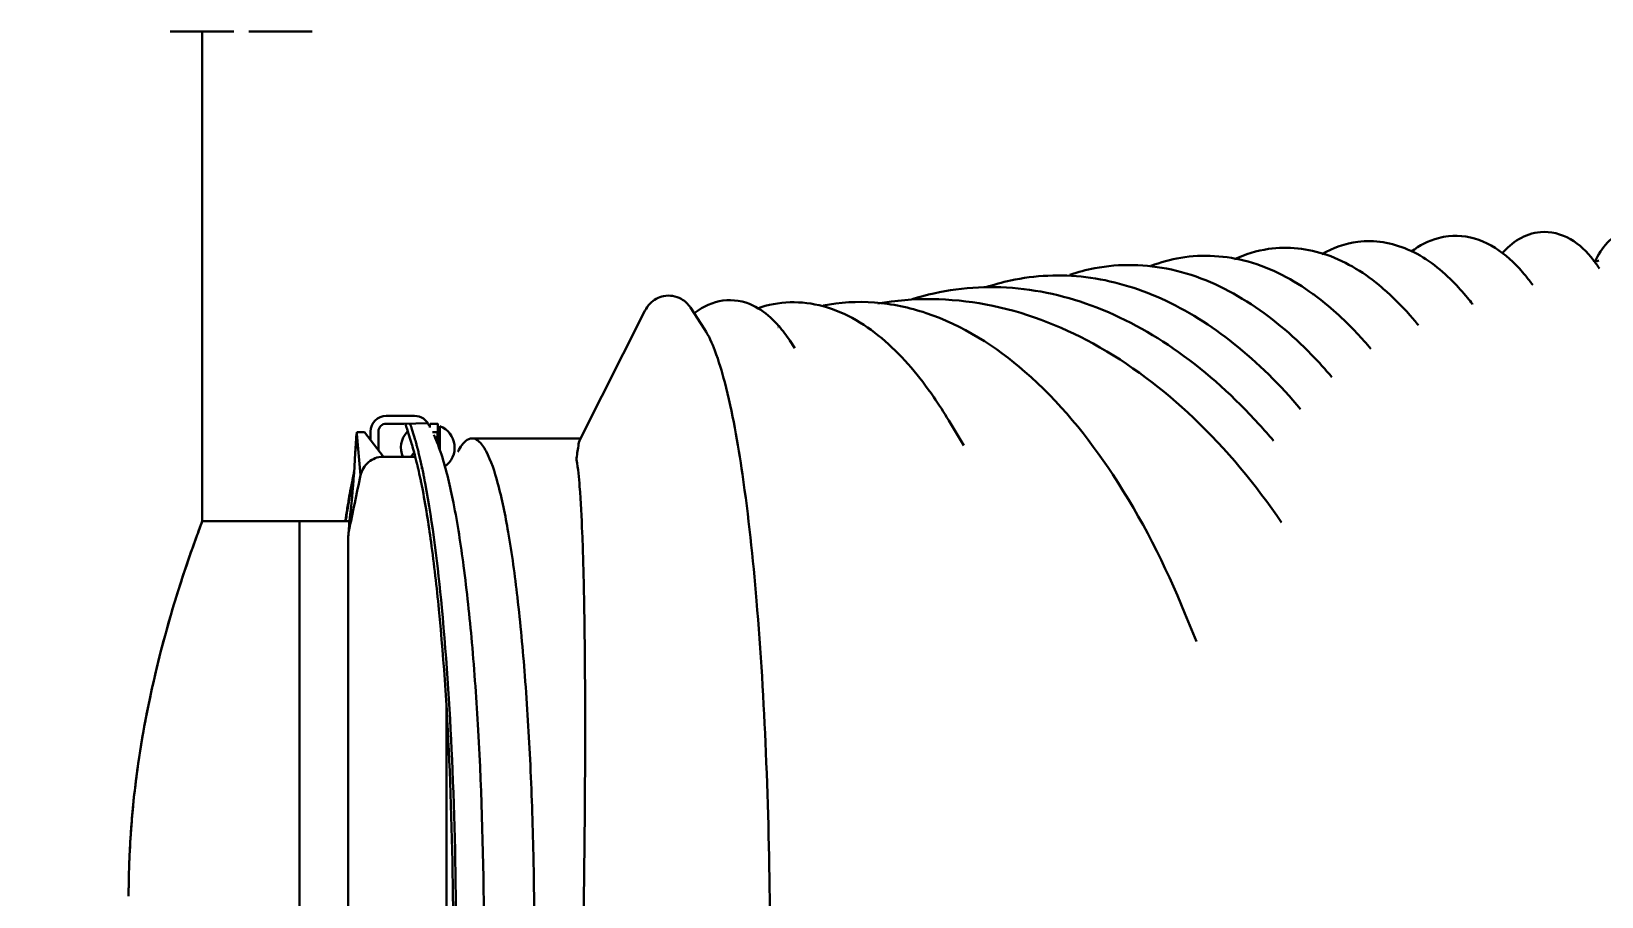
# Model space of a CAD drawing. Header units: millimetres. Extents: x 13935 to 21534, y -198 to 9202.
# Drawn here: x 14745.7 to 15067.2, y 5515.8 to 5693.1 of the extents above; entities that cross this region are included whole.
import ezdxf

# ---------------------------------------------------------------- set-up
doc = ezdxf.new("R2010")
doc.units = ezdxf.units.MM
doc.header["$LTSCALE"] = 326.7
doc.header["$PDMODE"] = 3
doc.header["$PDSIZE"] = 8
doc.layers.get('0').update_dxf_attribs({"linetype": 'CONTINUOUS'})
doc.layers.get('Defpoints').update_dxf_attribs({"linetype": 'CONTINUOUS'})
doc.styles.get("Standard").update_dxf_attribs({"font": 'calibri.ttf'})
doc.dimstyles.get("Standard").update_dxf_attribs({"dimtxt": 35, "dimasz": 35, "dimexe": 0.08, "dimexo": 1, "dimtad": 1, "dimdsep": 46, "dimtxsty": 'Standard', "dimblk": '_FILLED', "dimblk1": '_FILLED', "dimblk2": '_FILLED', "dimcen": 0.09, "dimazin": 2, "dimtol": 1, "dimtp": 0.01, "dimtm": 0.01, "dimtfac": 1, "dimtofl": 0, "dimtmove": 0, "dimatfit": 3, "dimldrblk": '_FILLED', "dimfxl": 1, "dimtolj": 1, "dimarcsym": 0})

# ---------------------------------------------------------------- blocks, each defined once
blk = doc.blocks.new('_FILLED')
at = {"color": 0, "linetype": 'ByBlock'}
blk.add_solid([(0, 0), (-1, 0.2143), (-1, -0.2143)], dxfattribs=at)
blk = doc.blocks.new('*D2243')
at = {"color": 0, "linetype": 'ByBlock', "lineweight": -2}
for p, q in [((14867.4, 5876.76), (14267.67, 5876.76)), ((14267.75, 5826.76), (14267.75, 5621.29)), ((14267.75, 5378.71), (14267.75, 5584.18)), ((14650.38, 5328.71), (14267.67, 5328.71))]:
    blk.add_line(p, q, dxfattribs=at)
at = {"layer": 'Defpoints', "color": 0}
for p in [(14868.4, 5876.76), (14267.75, 5328.71), (14651.38, 5328.71)]:
    blk.add_point(p, dxfattribs=at)
at = {"color": 0, "linetype": 'ByBlock', "lineweight": -2, "xscale": 50, "yscale": 50, "zscale": 50}
for p, rotation in [((14267.75, 5876.76), 90), ((14267.75, 5328.71), 270)]:
    blk.add_blockref('_FILLED', p, dxfattribs=dict(at, rotation=rotation))
at = {"color": 0, "lineweight": 30, "insert": (14267.75, 5602.73), "char_height": 35, "attachment_point": 5}
blk.add_mtext('\\A1;\\A1;BVNO-548', dxfattribs=at)

msp = doc.modelspace()

# ---------------------------------------------------------------- linework, layer by layer
at = {"linetype": 'Continuous', "lineweight": 30}
for p, q in [((14774.1553, 5693.0775), (14787.1553, 5693.0775)), ((14780.71672, 5693.0775), (14780.71672, 5592.6975)), ((14790.21672, 5693.0775), (14803.21672, 5693.0775)), ((15065.46159, 5646.05373), (15065.44293, 5646.07581)), ((15065.54816, 5646.20413), (15065.53022, 5646.22727)), ((15066.76299, 5644.50236), (15066.72545, 5644.55876)), ((15008.29118, 5639.14622), (15008.13347, 5639.23638)), ((15008.29118, 5639.14622), (15008.13798, 5639.25771)), ((15053.12639, 5641.08736), (15053.11554, 5641.10237)), ((14883.56351, 5632.02567), (14880.66518, 5636.46311)), ((15040.80699, 5637.16436), (15040.77062, 5637.21145)), ((14858.08097, 5609.51996), (14871.35484, 5635.79606)), ((14881.62119, 5635.45504), (14881.58, 5635.42348)), ((14881.62119, 5635.45504), (14881.58229, 5635.42081)), ((14898.73297, 5632.71879), (14898.71142, 5632.74352)), ((15029.72546, 5632.84803), (15029.70743, 5632.87019)), ((14898.59925, 5632.44504), (14898.57752, 5632.46974)), ((14902.02815, 5628.16333), (14900.99885, 5629.71321)), ((15012.00572, 5622.21879), (15011.99091, 5622.2362)), ((14821.28672, 5614.2775), (14818.38672, 5614.2775)), ((14936.67576, 5608.18011), (14933.57671, 5613.3246)), ((14812.30915, 5610.58606), (14812.05133, 5606.65195)), ((14812.23483, 5610.17806), (14812.20629, 5609.34628)), ((14812.3524, 5610.83911), (14812.34906, 5610.94538)), ((14813.93768, 5610.94538), (14812.34906, 5610.94538)), ((14812.36644, 5610.62821), (14813.1359, 5602.14347)), ((14813.93768, 5610.94538), (14817.83672, 5605.89706)), ((14815.18672, 5611.0775), (14815.18672, 5609.32817)), ((14816.78672, 5607.25656), (14816.78672, 5611.0775)), ((14818.38672, 5612.6775), (14822.01112, 5612.6775)), ((14827.33599, 5611.90951), (14827.33609, 5612.31889)), ((14827.33609, 5612.31889), (14827.34775, 5612.63107)), ((14827.34722, 5612.63107), (14828.94722, 5612.63107)), ((14828.92438, 5610.94538), (14827.84624, 5610.94538)), ((14828.74552, 5608.84782), (14828.90699, 5610.62821)), ((14828.93609, 5612.31889), (14828.93578, 5611.01748)), ((14828.94775, 5612.63107), (14828.93609, 5612.31889)), ((14829.14943, 5607.76116), (14828.96429, 5610.58606)), ((14829.06715, 5609.34628), (14829.03861, 5610.17806)), ((14829.38672, 5607.12278), (14829.38672, 5612.1575)), ((14812.20629, 5609.34628), (14812.07459, 5607.00434)), ((14829.02249, 5609.7575), (14829.38672, 5609.7575)), ((14829.15722, 5607.7446), (14829.06715, 5609.34628)), ((14829.14943, 5607.76116), (14829.15751, 5607.73943)), ((14829.17295, 5607.81595), (14829.18088, 5607.79397)), ((14835.96672, 5609.67412), (14858.15885, 5609.67412)), ((15000.03374, 5609.1885), (15000.02975, 5609.19322)), ((14817.62846, 5605.89706), (14823.64498, 5605.89706)), ((14824.09682, 5606.75173), (14823.43672, 5605.89706)), ((14824.70586, 5604.10205), (14824.70205, 5604.11862)), ((14824.71962, 5604.32027), (14824.71577, 5604.33639)), ((14824.91113, 5603.50193), (14824.8672, 5603.69246)), ((14825.66707, 5603.84396), (14825.71027, 5603.64319)), ((14811.69737, 5601.35274), (14811.59388, 5599.80178)), ((14811.69737, 5601.35274), (14811.62693, 5600.36775)), ((14825.65347, 5603.64867), (14825.69727, 5603.45811)), ((14826.16836, 5601.40859), (14826.18379, 5601.32984)), ((14826.16836, 5601.40859), (14826.18314, 5601.32132)), ((14810.64105, 5596.70361), (14810.68727, 5596.97879)), ((14810.77757, 5596.9935), (14810.73048, 5596.72765)), ((14810.8767, 5592.77458), (14811.26706, 5596.42424)), ((14780.06415, 5590.93783), (14780.71433, 5592.6975)), ((14780.21124, 5591.34501), (14780.1031, 5591.05306)), ((14780.63558, 5592.4822), (14780.17107, 5591.23601)), ((14780.71736, 5592.6992), (14780.21124, 5591.34501)), ((14780.60343, 5592.39699), (14780.71544, 5592.69714)), ((14780.7175, 5592.69961), (14780.63558, 5592.4822)), ((14800.63672, 5592.6975), (14780.71433, 5592.6975)), ((14800.63672, 5438.6975), (14800.63672, 5592.6975)), ((14800.63672, 5592.6975), (14810.8767, 5592.6975)), ((14810.02561, 5592.80202), (14810.05151, 5592.97555)), ((14810.03617, 5592.6975), (14810.06082, 5592.88299)), ((14810.10255, 5592.94437), (14810.06612, 5592.7106)), ((15001.6919, 5592.43684), (15001.67854, 5592.45642)), ((14810.57409, 5437.40145), (14810.57409, 5588.85978)), ((14984.25921, 5568.0487), (14981.91544, 5573.79467)), ((14984.25919, 5568.04874), (14984.25618, 5568.05612)), ((14830.69935, 5554.63642), (14830.69935, 5457.02521)), ((14766.18693, 5530.16246), (14766.1588, 5529.78895)), ((14766.20464, 5530.39276), (14766.18693, 5530.16246)), ((14765.63308, 5515.95734), (14765.63295, 5515.83189)), ((14765.63811, 5515.95729), (14765.63295, 5515.83189))]:
    msp.add_line(p, q, dxfattribs=at)
at = {"linetype": 'ByBlock', "lineweight": 30}
for p, q in [((14821.28672, 5614.2775), (14824.18672, 5614.2775)), ((14822.01112, 5612.6775), (14826.8729, 5612.78451))]:
    msp.add_line(p, q, dxfattribs=at)
at = {"linetype": 'Continuous', "lineweight": 30}
for points in [[(15065.47763, 5646.06791), (15066.33409, 5645.99609), (15066.65242, 5646.08982)], [(14812.36644, 5610.62821), (14812.3582, 5610.73341), (14812.3524, 5610.83911)], [(14828.92438, 5610.94538), (14828.92108, 5610.84006), (14828.91528, 5610.7341), (14828.907, 5610.62821)], [(14828.93578, 5611.01748), (14828.93451, 5610.99338), (14828.9307, 5610.96934), (14828.92438, 5610.94538)], [(14812.05133, 5606.65195), (14811.78391, 5602.63775), (14811.6971, 5601.3488)], [(14811.62693, 5600.36775), (14811.32135, 5596.94187), (14811.26704, 5596.42424)]]:
    msp.add_lwpolyline(points, dxfattribs=at)
for centre, radius, start, end in [((15045.21612, 5630.4761), 25.7053, 36.0377717, 37.724065), ((15088.12643, 5634.80811), 24.8872, 153.1008282, 153.5594148), ((15087.12532, 5635.31762), 23.76389, 152.1653778, 153.1043534), ((15041.5431, 5627.82138), 30.23723, 33.6098903, 36.0108286), ((14970.75235, 5606.43722), 38.79561, 100.8659017, 108.6339527), ((15020.18077, 5617.32941), 40.61833, 35.8248138, 39.2672369), ((14956.09623, 5596.49954), 46.58897, 102.2642845, 108.705735), ((14991.21961, 5604.006), 47.96486, 49.2516131, 49.7103743), ((14891.08831, 5623.05508), 15.60081, 127.5515617, 128.2867301), ((14818.38672, 5611.0775), 3.2, 90, 180), ((14824.18672, 5611.0775), 3.2, 21.8086861, 89.9999999), ((14818.38672, 5611.0775), 1.6, 90, 180), ((14826.11339, 5607.7575), 4.72667, 136.7414336, 203.4526362), ((14790.64131, 5600.73966), 34.71819, 19.0700629, 20.1588584), ((14801.21482, 5598.13677), 29.57452, 23.2559572, 24.4984803), ((14827.66005, 5607.7575), 4.72667, 305.138075, 68.573754), ((14905.94037, 5529.81059), 123.10317, 40.1551951, 42.2103004), ((14761.13521, 5589.67351), 65.24129, 15.2768859, 16.026576), ((14761.96757, 5591.59129), 64.82175, 15.2694249, 16.3445097), ((14753.35744, 5589.22755), 73.75044, 14.6860019, 15.2793261), ((14748.6, 5587.97485), 78.67004, 14.4818436, 14.6901262), ((14742.82525, 5586.49195), 84.63215, 13.8063053, 14.4762053), ((14795.22428, 5595.60545), 36.07781, 19.7823984, 23.1929803), ((14787.70612, 5592.84689), 44.08596, 18.8881355, 19.818641), ((14782.50026, 5591.06744), 49.58754, 17.9479601, 18.886275), ((14844.83213, 5600.77244), 13.28916, 150.4382691, 152.4564999), ((14823.64147, 5601.85282), 4.04424, 80.1916334, 89.950331), ((14754.33416, 5587.81213), 72.29246, 14.7150335, 15.2797725), ((14749.67372, 5586.5833), 77.11218, 14.4823947, 14.7185435), ((14743.39355, 5584.97131), 83.59593, 13.7422539, 14.4756776), ((14735.92499, 5583.13495), 91.28693, 13.4296067, 13.7482814), ((14730.26744, 5581.78575), 97.10313, 13.0383106, 13.4188446), ((14735.5386, 5584.69383), 92.13737, 13.4650255, 13.8108349), ((14730.27856, 5583.43403), 97.54618, 13.1439478, 13.4652371), ((14724.80811, 5582.15669), 103.16377, 12.8190733, 13.1438954), ((14715.95425, 5580.1507), 112.24203, 12.1862837, 12.8147612), ((19288.30472, 4655.89146), 4574.11509, 168.06094919, 168.20815712), ((14960.42618, 5572.18213), 151.77422, 168.8593352, 169.4156255), ((14942.10586, 5574.08078), 133.30795, 168.2904325, 168.8065518), ((14944.69436, 5575.28267), 135.73977, 168.2427841, 168.8603649), ((14934.49892, 5575.64857), 125.54113, 168.1637633, 168.2864728), ((14930.86065, 5576.412), 121.82363, 167.9537705, 168.1642008), ((14714.53857, 5578.20117), 113.23529, 11.7829513, 12.9108887), ((14698.01031, 5574.71603), 130.12696, 11.3704838, 11.7990415), ((14701.0059, 5576.93522), 127.53233, 11.4924568, 12.0884331), ((14689.19442, 5574.52627), 139.58696, 11.103669, 11.4954752), ((14681.65698, 5573.04256), 147.26904, 10.9557193, 11.0741348), ((14677.15064, 5572.17135), 151.85883, 10.7558959, 10.9553034), ((14689.58657, 5573.01782), 138.72017, 11.1049319, 11.372185), ((15047.96666, 5492.1939), 285.52376, 159.7034779, 159.873104), ((15383.32728, 5516.11357), 553.79813, 176.161363, 176.285549), ((14960.73457, 5515.25862), 195.11774, 172.2355352, 175.5514355), ((14955.8963, 5515.73732), 190.25678, 175.581915, 177.7037967), ((14957.42808, 5515.57651), 191.79659, 175.750394, 177.3852867), ((14956.91398, 5515.59463), 191.28219, 177.3836819, 178.4091966), ((14961.87352, 5515.46569), 196.24009, 177.6944713, 178.2473942), ((14964.11653, 5515.40019), 198.48406, 178.2483003, 179.8753828), ((14953.36626, 5515.68342), 187.73338, 178.406226, 179.9163997)]:
    msp.add_arc(centre, radius, start, end, dxfattribs=at)
for points, knots in [([(15054.68038, 5651.95561), (15053.14464, 5651.81456), (15050.14322, 5650.76188), (15047.82629, 5648.69329), (15046.81557, 5647.56469)], [0, 0, 0, 0, 0.504446152, 1, 1, 1, 1]), ([(15065.53022, 5646.22727), (15064.23508, 5647.89638), (15061.19008, 5650.9803), (15056.7845, 5652.14887), (15054.68038, 5651.95561)], [0, 0, 0, 0, 0.499961235, 1, 1, 1, 1]), ([(15073.66973, 5652.48843), (15071.89759, 5652.35479), (15068.64947, 5650.65312), (15066.84006, 5647.79409), (15066.11094, 5646.41349)], [0, 0, 0, 0, 0.532329417, 1, 1, 1, 1]), ([(15022.23617, 5640.5929), (15018.90879, 5643.41362), (15011.68702, 5648.0533), (15002.98183, 5649.07199), (14999.01595, 5648.48897)], [0, 0, 0, 0, 0.521121485, 1, 1, 1, 1]), ([(15036.71763, 5641.86014), (15034.06437, 5644.53004), (15028.23149, 5649.08092), (15020.71878, 5650.39757), (15017.3037, 5649.96244)], [0, 0, 0, 0, 0.52229706, 1, 1, 1, 1]), ([(15035.87418, 5651.11554), (15035.17697, 5651.03946), (15032.44453, 5650.53187), (15029.9106, 5649.19327), (15028.25807, 5647.94921)], [0, 0, 0, 0, 0.253211479, 1, 1, 1, 1]), ([(15049.07621, 5645.82163), (15047.29144, 5647.54373), (15043.28503, 5650.50426), (15038.24144, 5651.37383), (15035.87418, 5651.11554)], [0, 0, 0, 0, 0.510163082, 1, 1, 1, 1]), ([(14994.55586, 5637.74853), (14989.832, 5640.71853), (14979.74708, 5645.24925), (14968.57837, 5645.52079), (14963.43895, 5644.53726)], [0, 0, 0, 0, 0.516057953, 1, 1, 1, 1]), ([(15008.13798, 5639.25771), (15004.12495, 5642.16749), (14995.49348, 5646.77865), (14985.5872, 5647.44822), (14981.05078, 5646.68521)], [0, 0, 0, 0, 0.518666703, 1, 1, 1, 1]), ([(15005.60837, 5615.64998), (15001.46543, 5620.55198), (14992.76914, 5629.27216), (14977.8003, 5638.82034), (14961.94717, 5643.56685), (14951.22336, 5643.11543), (14946.19974, 5642.02526)], [0, 0, 0, 0, 0.282490325, 0.538164109, 0.773745088, 1, 1, 1, 1]), ([(14880.66494, 5636.46356), (14880.1909, 5637.19198), (14878.63603, 5638.7098), (14875.25467, 5639.25184), (14872.58189, 5637.7462), (14871.63264, 5636.34598), (14871.35484, 5635.79606)], [0, 0, 0, 0, 0.23182413, 0.555570044, 0.835659606, 1, 1, 1, 1]), ([(14997.1209, 5612.51792), (14992.14057, 5618.00667), (14981.61003, 5627.66972), (14963.4957, 5637.66323), (14944.4616, 5641.71302), (14931.89973, 5640.03068), (14926.07669, 5638.20998)], [0, 0, 0, 0, 0.279126724, 0.533606841, 0.770226154, 1, 1, 1, 1]), ([(15019.96337, 5628.04982), (15019.05027, 5629.13275), (15015.4855, 5633.15441), (15011.48774, 5636.81105), (15008.29118, 5639.14622)], [0, 0, 0, 0, 0.263527966, 1, 1, 1, 1]), ([(15029.70146, 5632.87768), (15029.13226, 5633.57728), (15026.90294, 5636.21464), (15024.46123, 5638.67784), (15022.52812, 5640.34338)], [0, 0, 0, 0, 0.261152602, 1, 1, 1, 1]), ([(15040.7721, 5637.20788), (15040.4467, 5637.62866), (15039.16581, 5639.23908), (15037.79316, 5640.77786), (15036.71763, 5641.86014)], [0, 0, 0, 0, 0.258501434, 1, 1, 1, 1]), ([(14893.4537, 5636.91232), (14891.57832, 5637.80716), (14887.21212, 5638.57368), (14883.26091, 5636.70685), (14881.62119, 5635.45504)], [0, 0, 0, 0, 0.501810714, 1, 1, 1, 1]), ([(14898.71142, 5632.74352), (14898.33385, 5633.17602), (14896.79665, 5634.80831), (14894.96123, 5636.19299), (14893.4537, 5636.91232)], [0, 0, 0, 0, 0.255793084, 1, 1, 1, 1]), ([(14920.51785, 5629.59546), (14916.85996, 5632.79072), (14910.50833, 5636.73501), (14901.05424, 5637.91615), (14896.51391, 5637.05283), (14894.36937, 5636.32059)], [0, 0, 0, 0, 0.516925223, 0.758817399, 1, 1, 1, 1]), ([(14981.92284, 5573.77649), (14977.88169, 5583.68622), (14968.84211, 5601.61666), (14951.17736, 5623.38688), (14933.25315, 5634.86761), (14918.48402, 5637.9826), (14911.29366, 5637.57017), (14907.84893, 5636.90318)], [0, 0, 0, 0, 0.306828716, 0.571627035, 0.796400057, 0.899404836, 1, 1, 1, 1]), ([(15001.69192, 5592.43673), (14996.42703, 5600.1541), (14984.96895, 5614.04369), (14964.34858, 5629.75144), (14941.87871, 5638.35029), (14926.32263, 5638.58499), (14919.06388, 5637.31402)], [0, 0, 0, 0, 0.282956761, 0.540843816, 0.776802473, 1, 1, 1, 1]), ([(15012.00932, 5622.21449), (15010.66662, 5623.79385), (15005.43316, 5629.57945), (14999.40798, 5634.6979), (14994.55586, 5637.74853)], [0, 0, 0, 0, 0.265615438, 1, 1, 1, 1]), ([(14883.56373, 5632.02608), (14884.44761, 5630.67351), (14886.01385, 5627.08481), (14888.92916, 5617.22848), (14890.38247, 5608.65142), (14891.30641, 5602.3165)], [0, 0, 0, 0, 0.157164837, 0.377284852, 1, 1, 1, 1]), ([(14933.55597, 5613.35895), (14932.57543, 5614.98525), (14928.82061, 5620.83289), (14924.32586, 5626.26907), (14920.51785, 5629.59546)], [0, 0, 0, 0, 0.273033982, 1, 1, 1, 1]), ([(14823.84082, 5607.68554), (14823.72154, 5608.10058), (14823.27526, 5609.59274), (14822.76345, 5611.06722), (14822.31637, 5612.68422)], [0, 0, 0, 0, 0.277234279, 1, 1, 1, 1]), ([(14823.45416, 5612.08293), (14823.51544, 5611.90594), (14823.76781, 5611.16043), (14824.00076, 5610.4084), (14824.16968, 5609.83293)], [0, 0, 0, 0, 0.237969903, 1, 1, 1, 1]), ([(14828.94947, 5612.62651), (14828.94918, 5612.62765), (14828.94886, 5612.62907), (14828.94774, 5612.63095), (14828.94724, 5612.63091)], [0, 0, 0, 0, 0.698131377, 1, 1, 1, 1]), ([(14828.96634, 5612.28363), (14828.96455, 5612.36327), (14828.95755, 5612.47683), (14828.95799, 5612.59276), (14828.94947, 5612.62651)], [0, 0, 0, 0, 0.695923236, 1, 1, 1, 1]), ([(14835.96641, 5609.67411), (14835.7351, 5609.67404), (14834.50549, 5609.36596), (14833.76378, 5608.19319), (14833.27289, 5607.32879)], [0, 0, 0, 0, 0.18876814, 1, 1, 1, 1]), ([(14838.80901, 5607.05991), (14838.5979, 5607.45326), (14837.95827, 5608.545), (14836.83262, 5609.67435), (14835.96641, 5609.67411)], [0, 0, 0, 0, 0.34009932, 1, 1, 1, 1]), ([(14848.40302, 5482.50256), (14848.78192, 5496.01813), (14848.84876, 5516.10985), (14847.99313, 5542.27139), (14846.91656, 5560.29416), (14845.44415, 5576.21866), (14843.65939, 5589.46474), (14841.61911, 5599.49113), (14839.89511, 5605.03628), (14838.80901, 5607.05991)], [0, 0, 0, 0, 0.323313458, 0.480182793, 0.625882298, 0.754947181, 0.86261255, 0.945081785, 1, 1, 1, 1]), ([(14858.08097, 5609.51997), (14857.86336, 5609.08919), (14857.6487, 5607.63219), (14857.42813, 5606.22535), (14857.315, 5605.27476)], [0, 0, 0, 0, 0.335172453, 1, 1, 1, 1]), ([(14813.1359, 5602.14347), (14813.34997, 5603.15639), (14814.51887, 5605.04897), (14816.60245, 5605.89706), (14817.62846, 5605.89706)], [0, 0, 0, 0, 0.502250918, 1, 1, 1, 1]), ([(14829.67471, 5606.34799), (14830.72255, 5603.115), (14832.46805, 5595.53698), (14834.44887, 5582.6725), (14836.08013, 5567.12807), (14837.79532, 5542.52209), (14838.67998, 5509.52411), (14838.19651, 5482.52946), (14837.5817, 5468.95117)], [0, 0, 0, 0, 0.073866444, 0.168540751, 0.282869254, 0.41343921, 0.704578241, 1, 1, 1, 1]), ([(14857.315, 5605.27476), (14857.70504, 5603.48874), (14858.10586, 5598.48109), (14858.61597, 5589.11281), (14858.92951, 5576.11261), (14859.1131, 5560.05158), (14859.11381, 5541.58617), (14858.88069, 5514.45846), (14858.45886, 5493.57404), (14858.06388, 5479.4849)], [0, 0, 0, 0, 0.043574645, 0.119225414, 0.22393048, 0.353360746, 0.502130453, 0.664041216, 1, 1, 1, 1]), ([(14826.34149, 5600.51203), (14827.94299, 5592.08191), (14830.26681, 5572.48694), (14832.26627, 5540.40734), (14832.91951, 5504.44821), (14832.39999, 5479.61024), (14831.84987, 5467.22807)], [0, 0, 0, 0, 0.192684346, 0.442318786, 0.721683627, 1, 1, 1, 1]), ([(14891.30641, 5602.3165), (14892.56064, 5593.71695), (14894.55244, 5574.74484), (14897.02447, 5532.92856), (14897.1969, 5499.69799), (14896.55734, 5476.8845)], [0, 0, 0, 0, 0.207488231, 0.455108945, 1, 1, 1, 1]), ([(14810.68727, 5596.97879), (14810.73174, 5597.24236), (14810.90742, 5598.27077), (14811.09172, 5599.29772), (14811.23432, 5600.06051)], [0, 0, 0, 0, 0.256202566, 1, 1, 1, 1]), ([(14811.33378, 5599.95881), (14811.28626, 5599.71876), (14811.09355, 5598.73171), (14810.91088, 5597.74271), (14810.77757, 5596.9935)], [0, 0, 0, 0, 0.243324264, 1, 1, 1, 1]), ([(14831.26312, 5467.26432), (14831.82208, 5479.60915), (14832.35228, 5504.37923), (14831.68277, 5540.19617), (14829.94478, 5568.23495), (14827.76243, 5587.61793), (14826.44808, 5595.973), (14825.70936, 5599.73622)], [0, 0, 0, 0, 0.279149013, 0.559453072, 0.809068964, 0.913368338, 1, 1, 1, 1]), ([(14810.05151, 5592.97555), (14810.09922, 5593.29439), (14810.28788, 5594.53831), (14810.48668, 5595.78069), (14810.64105, 5596.70361)], [0, 0, 0, 0, 0.256244405, 1, 1, 1, 1]), ([(14810.73048, 5596.72765), (14810.67653, 5596.42172), (14810.45786, 5595.16221), (14810.25206, 5593.90046), (14810.10255, 5592.94437)], [0, 0, 0, 0, 0.243002037, 1, 1, 1, 1]), ([(14766.20487, 5530.39351), (14766.72983, 5537.17264), (14769.40301, 5557.42104), (14775.03393, 5577.15019), (14779.68698, 5589.91729)], [0, 0, 0, 0, 0.333500957, 1, 1, 1, 1]), ([(14779.91495, 5590.54289), (14779.08963, 5588.29844), (14773.47809, 5572.4221), (14769.3544, 5555.93945), (14767.4057, 5541.61924)], [0, 0, 0, 0, 0.141976058, 1, 1, 1, 1]), ([(14810.57409, 5588.85978), (14810.57409, 5588.97624), (14810.59301, 5589.57262), (14810.6593, 5590.1663), (14810.7195, 5590.64247)], [0, 0, 0, 0, 0.195270178, 1, 1, 1, 1])]:
    msp.add_open_spline(points, degree=3, knots=knots, dxfattribs=at)
for points in [[(15017.3037, 5649.96244), (15014.73638, 5649.63533), (15012.2059, 5648.73213), (15009.95643, 5647.45227)], [(14981.05078, 5646.68521), (14978.97054, 5646.33532), (14976.91734, 5645.76666), (14974.9479, 5645.01093)], [(14999.01595, 5648.48897), (14996.62034, 5648.1368), (14994.25843, 5647.41096), (14992.05972, 5646.39673)], [(15051.62758, 5643.0383), (15050.8301, 5644.01199), (15049.98193, 5644.94772), (15049.07621, 5645.82163)], [(14900.98779, 5629.72877), (14900.29714, 5630.76861), (14899.55257, 5631.77724), (14898.73297, 5632.71879)], [(14780.1031, 5591.05306), (14780.04023, 5590.88306), (14779.97751, 5590.713), (14779.91495, 5590.54289)], [(14810.7195, 5590.64247), (14810.72919, 5591.35504), (14810.8009, 5592.06599), (14810.8767, 5592.77458)], [(14779.68698, 5589.91729), (14779.75084, 5590.0925), (14779.81485, 5590.26766), (14779.87903, 5590.44276)]]:
    msp.add_open_spline(points, degree=3, dxfattribs=at)

# ---------------------------------------------------------------- dimensions: what is measured, and where the dimension line sits
at = {"linetype": 'ByBlock', "lineweight": 30}
dim = msp.add_linear_dim(base=(14267.74802, 5328.7071), p1=(14868.3972, 5876.7575), p2=(14651.37961, 5328.7071), angle=90, text='\\A1;BVNO-548', dimstyle='Standard', override={"dimasz": 50, "dimtad": 0, "dimtih": 1, "dimtoh": 1, "dimdec": 4, "dimzin": 0, "dimtxsty": 'Standard', "dimcen": 53.46, "dimadec": 0, "dimazin": 0, "dimtdec": 4, "dimtzin": 0}, dxfattribs=at)
dim.commit()
dim.dimension.update_dxf_attribs({"geometry": '*D2243', "text_midpoint": (14267.74802, 5602.7323), "dimtype": 160})

doc.saveas('drawing.dxf')
